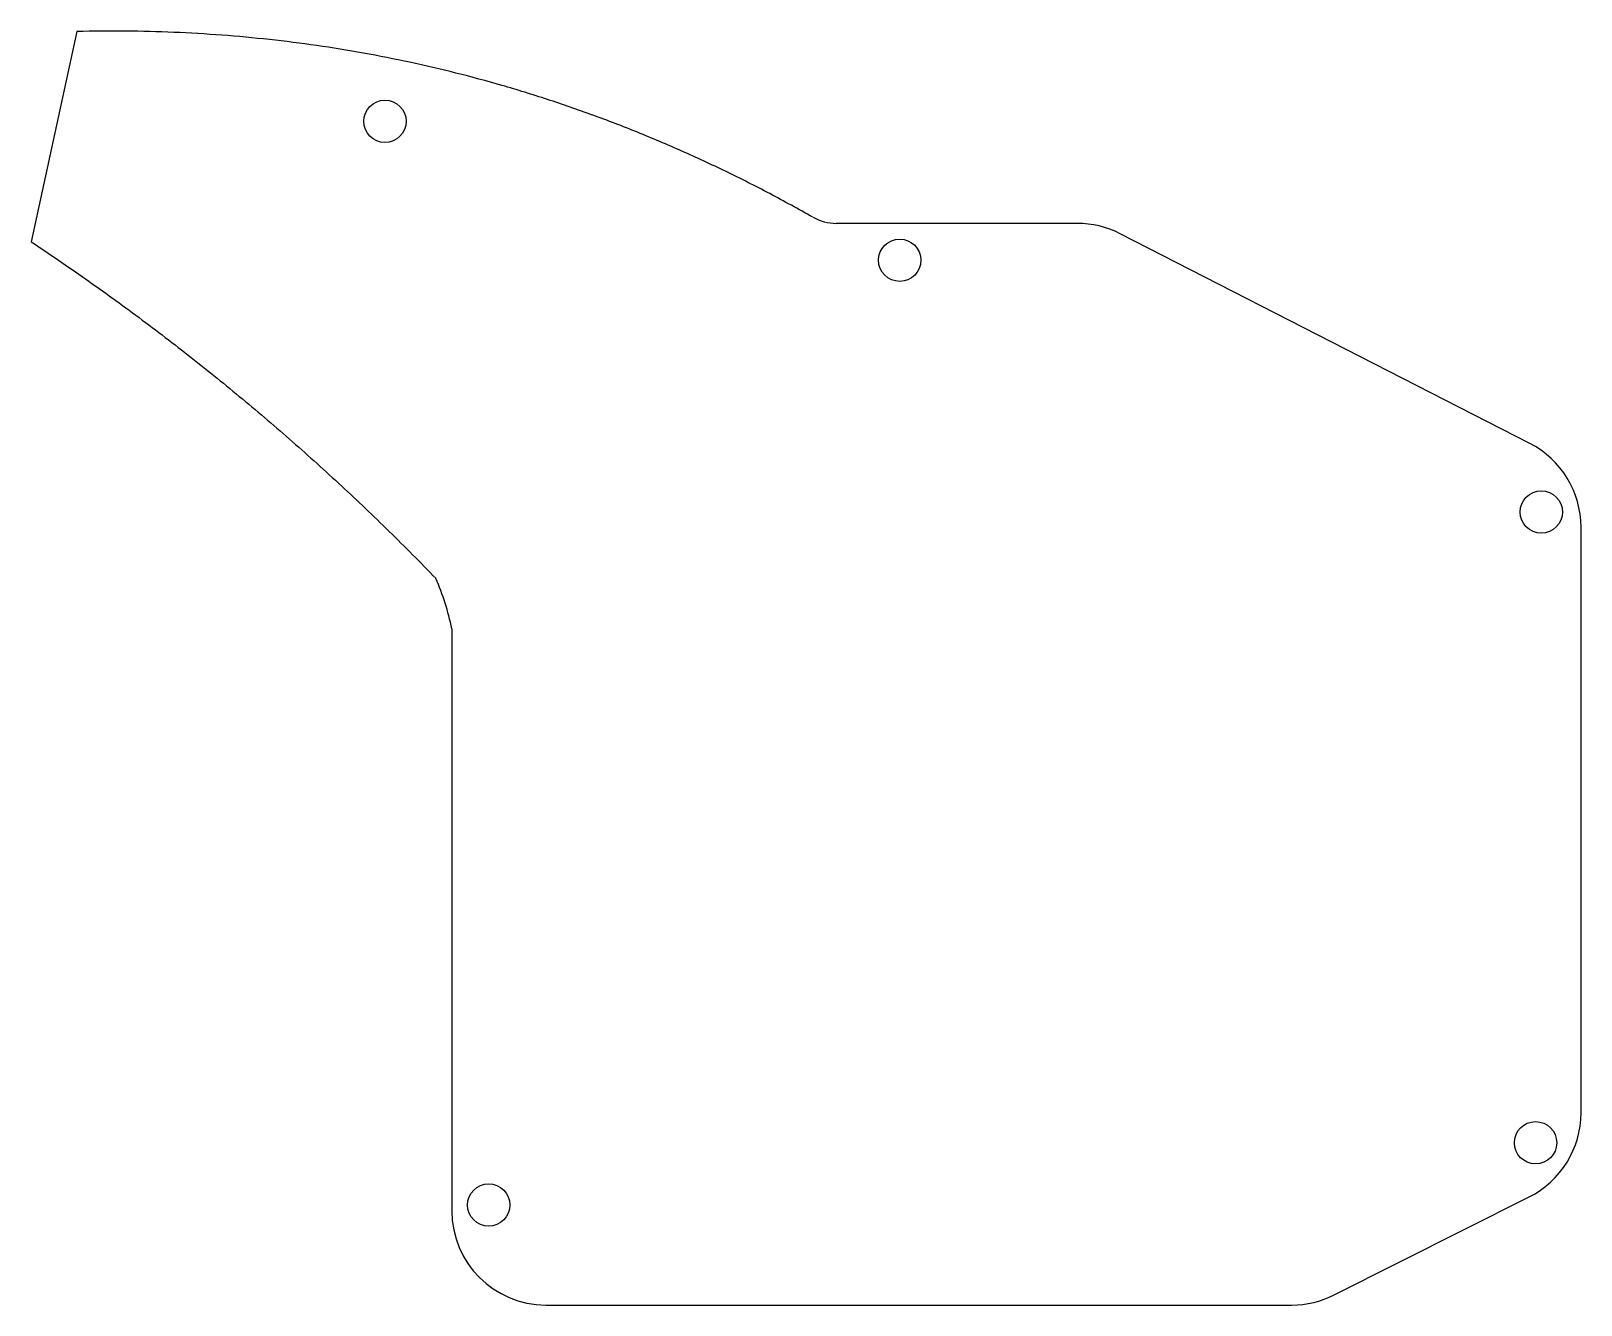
# Model space of a CAD drawing. Header units: millimetres. Extents: x -105 to 60, y -58 to 78.
import ezdxf

# ---------------------------------------------------------------- set-up
doc = ezdxf.new("R2010")
doc.units = ezdxf.units.MM

msp = doc.modelspace()

# ---------------------------------------------------------------- linework, layer by layer
at = {"color": 7, "linetype": 'Continuous', "lineweight": 25}
for p, q in [((-99.84, 77.9), (-104.72, 55.55)), ((6.46, 57.5), (-19.15, 57.5)), ((54.56, 34.1), (11.02, 56.4)), ((60, -37.07), (60, 25.2)), ((-60, 14.39), (-60, -47.5)), ((33.78, -56.43), (54.5, -46)), ((-50, -57.5), (29.28, -57.5))]:
    msp.add_line(p, q, dxfattribs=at)
for centre in [(-67.11, 68.35), (-12.4, 53.58), (55.78, 26.81), (55.17, -40.25), (-56.08, -46.87)]:
    msp.add_circle(centre, 2.25, dxfattribs=at)
for centre, radius, start, end in [((-19.15, 62.5), 5, 240.4337, 270), ((6.46, 47.5), 10, 62.8804, 90), ((50, 25.2), 10, 0, 62.8804), ((-85.78, 9.17), 26.3, 11.4561, 23.74), ((50, -37.07), 10, 296.726, 0), ((-50, -47.5), 10, 180, 270), ((29.28, -47.5), 10, 270, 296.726)]:
    msp.add_arc(centre, radius, start, end, dxfattribs=at)
for points in [[(-21.62, 58.15), (-58.14, 78.87), (-99.84, 77.9)], [(-104.72, 55.55), (-81.28, 39.99), (-61.7, 19.76)]]:
    msp.add_open_spline(points, degree=2, dxfattribs=at)

doc.saveas('drawing.dxf')
